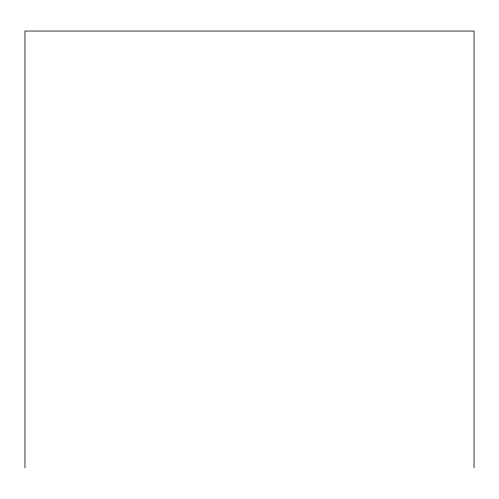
<?xml version="1.0" encoding="UTF-8"?>
<svg xmlns="http://www.w3.org/2000/svg" width="499" height="499" viewBox="0 0 499 499"><rect width="100%" height="100%" fill="white"/><g stroke="black" fill="none" stroke-linecap="round" stroke-linejoin="round"><path stroke-width="0.75" d="M474.05 467.95L474.05 31.05L24.95 31.05L24.95 467.95"/></g></svg>
